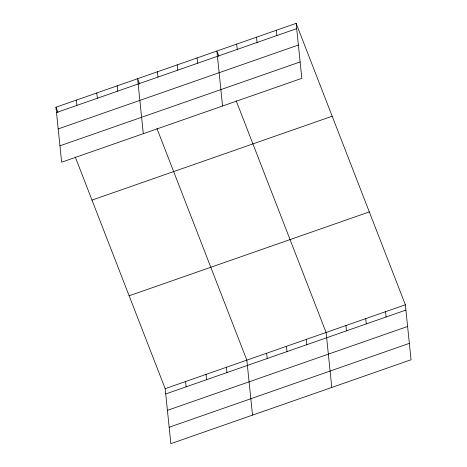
<?xml version="1.0" encoding="UTF-8"?>
<svg xmlns="http://www.w3.org/2000/svg" width="467" height="467" viewBox="0 0 467 467"><rect width="100%" height="100%" fill="white"/><g stroke="black" fill="none" stroke-linecap="round" stroke-linejoin="round"><path stroke-width="0.7" d="M296.142 23.35L301.822 78.333L61.638 162.212L55.952 107.229L296.142 23.35L405.362 304.788L411.048 359.771L170.858 443.65L165.178 388.667L75.263 156.982M56.501 112.512L296.685 28.633M58.194 128.915L298.378 45.036M59.939 145.809L300.129 61.93M91.999 200.104L332.183 116.225M129.137 295.792L369.321 211.913M165.178 388.667L405.362 304.788M165.727 393.955L405.911 310.076M167.419 410.353L407.603 326.474M169.165 427.252L409.349 343.373M218.935 56.338L216.881 51.031L222.561 106.009M236.185 100.784L326.1 332.469L331.786 387.452M139.68 84.019L137.619 78.713L143.299 133.69M156.93 128.466L246.839 360.15L252.524 415.134M55.952 107.229L58.013 112.535M385.549 311.711L386.092 316.994M365.731 318.628L366.28 323.917M345.919 325.552L346.461 330.834M276.324 30.267L276.873 35.556M306.288 339.392L306.837 344.675M256.511 37.191L257.054 42.474M286.469 346.31L287.018 351.593M236.693 44.108L237.242 49.397M266.657 353.227L267.206 358.516M197.062 57.949L197.611 63.238M226.425 367.278L226.974 372.567M177.25 64.872L177.793 70.155M206.011 374.411L206.554 379.694M157.432 71.79L157.98 77.078M185.592 381.539L186.14 386.822M117.199 85.84L117.748 91.123M96.786 92.968L97.334 98.257M76.372 100.101L76.915 105.384"/></g></svg>
